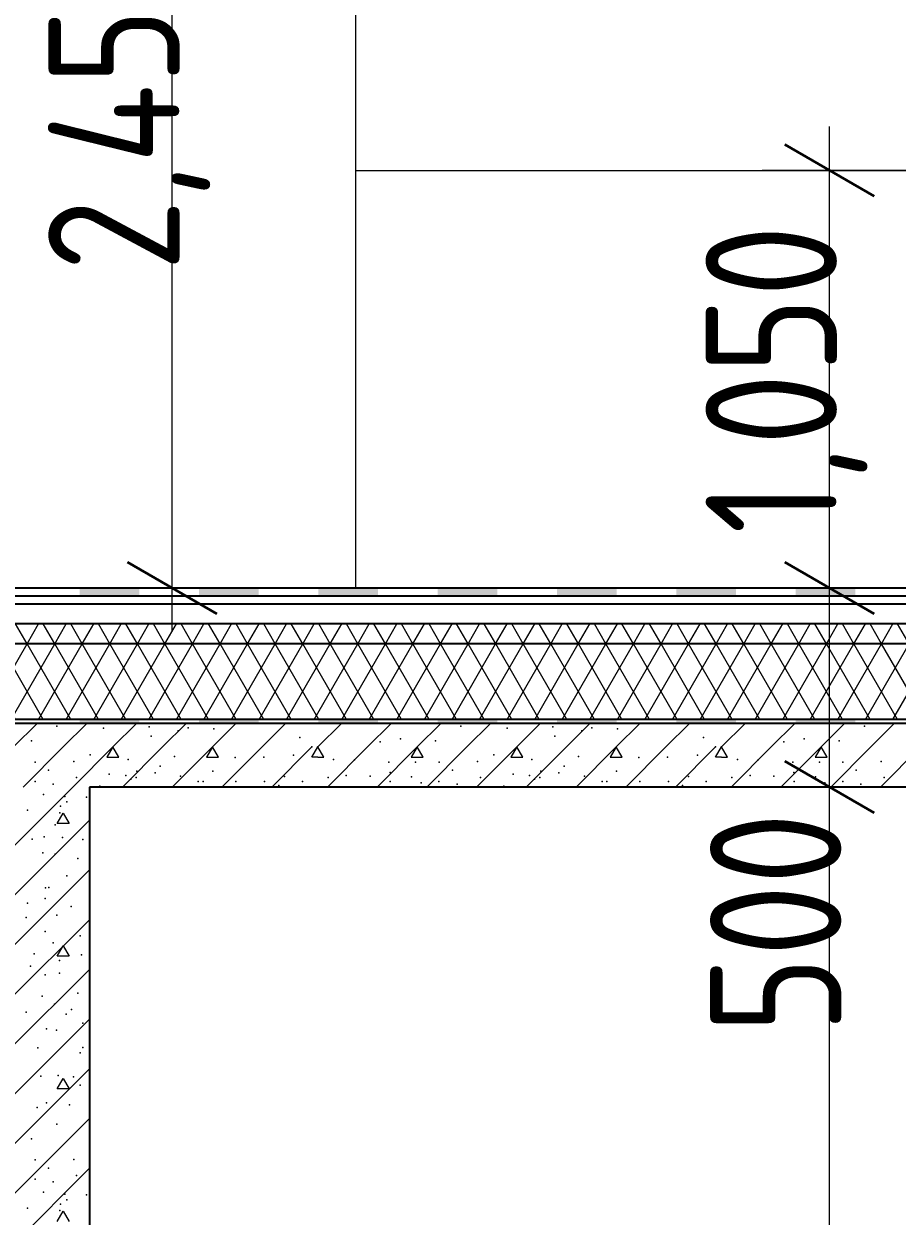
# Model space of a CAD drawing. Header units: millimetres. Extents: x 18162 to 7085488, y 72188 to 247925.
# Drawn here: x 4259748 to 4261944, y 152574 to 155571 of the extents above; entities that cross this region are included whole.
import ezdxf

# ---------------------------------------------------------------- set-up
doc = ezdxf.new("R2010")
doc.units = ezdxf.units.MM
doc.header["$MEASUREMENT"] = 0
doc.layers.add('Structural - Bearing', color=7, linetype='Continuous')
doc.styles.add('GENERATED_STYLE_3', font='', dxfattribs={"width": 0.8})
doc.styles.get('GENERATED_STYLE_3').set_extended_font_data('ISOCPEUR MON')
doc.dimstyles.new('GENERATED_STYLE__13', dxfattribs={"dimtxt": 330.000007, "dimasz": 171, "dimexe": 0.18, "dimexo": 0.0625, "dimgap": 0, "dimtad": 1, "dimdec": 0, "dimzin": 0, "dimdsep": 46, "dimtxsty": 'GENERATED_STYLE_3', "dimblk": 'ARROWHEAD_2', "dimblk1": 'ARROWHEAD_2', "dimblk2": 'ARROWHEAD_2', "dimcen": 0.09, "dimse1": 1, "dimse2": 1, "dimclrd": 13, "dimclre": 13, "dimclrt": 13, "dimadec": 0, "dimazin": 0, "dimtfac": 1, "dimtdec": 4, "dimtmove": 0, "dimatfit": 3, "dimfxl": 1, "dimtolj": 1, "dimtzin": 0, "dimarcsym": 0})
doc.dimstyles.new('GENERATED_STYLE__14', dxfattribs={"dimtxt": 330.000007, "dimasz": 171, "dimexe": 0.18, "dimexo": 150, "dimgap": 0, "dimtad": 1, "dimdec": 0, "dimzin": 0, "dimdsep": 46, "dimtxsty": 'GENERATED_STYLE_3', "dimblk": 'ARROWHEAD_2', "dimblk1": 'ARROWHEAD_2', "dimblk2": 'ARROWHEAD_2', "dimcen": 0.09, "dimse1": 1, "dimse2": 1, "dimclrd": 13, "dimclre": 13, "dimclrt": 13, "dimadec": 0, "dimazin": 0, "dimtfac": 1, "dimtdec": 4, "dimtmove": 0, "dimatfit": 3, "dimfxl": 1, "dimtolj": 1, "dimtzin": 0, "dimarcsym": 0})
pattern_1 = [(0, (4294986.6, 104752.7), (0, 1169.134), [73.125, -601.875]), (0, (4295324.1, 105337.3), (0, 1169.134), [73.125, -601.875]), (60, (4294986.6, 104752.7), (-1012.5, 584.567), [73.125, -601.875]), (60, (4295661.6, 104752.7), (-1012.5, 584.567), [73.125, -601.875]), (120, (4295059.7, 104752.7), (1012.5, 584.567), [73.125, -601.875]), (120, (4295734.7, 104752.7), (1012.5, 584.567), [73.125, -601.875]), (0, (4294986.58, 104865.2), (0, 225), [0, -225, 0, -337.5]), (45, (4295099.08, 104865.2), (-159.099, 159.099), [0, -168.75, 0, -281.25])]
pattern_2 = [(60, (4294986.58, 104752.706), (-51.961524, 30), []), (120, (4294986.58, 104752.706), (51.961524, 30), [])]

# ---------------------------------------------------------------- blocks, each defined once
blk = doc.blocks.new('*X1444', base_point=(4294986.6, 104752.7))
at = {"layer": 'Structural - Bearing', "color": 7, "linetype": 'Continuous', "lineweight": 9}
for p, q in [((4259713.1, 153494.3), (4259871.5, 153652.7)), ((4259713.1, 153369.3), (4259913.1, 153569.3)), ((4259832.2, 153560.8), (4259847.3, 153586.8)), ((4259847.3, 153586.8), (4259862.2, 153560.8)), ((4259862.2, 153560.8), (4259832.2, 153560.8)), ((4259713.1, 153244.3), (4259913.1, 153444.3)), ((4259713.1, 153119.3), (4259913.1, 153319.3)), ((4259832.2, 153227.5), (4259847.3, 153253.5)), ((4259847.3, 153253.5), (4259862.2, 153227.5)), ((4259862.2, 153227.5), (4259832.2, 153227.5)), ((4259713.1, 152994.3), (4259913.1, 153194.3)), ((4259713.1, 152869.3), (4259913.1, 153069.3)), ((4259722.3, 152753.5), (4259913.1, 152944.3)), ((4259832.2, 152894.2), (4259847.3, 152920.2)), ((4259847.3, 152920.2), (4259862.2, 152894.1)), ((4259862.2, 152894.1), (4259832.2, 152894.2)), ((4259847.3, 152753.5), (4259913.1, 152819.3)), ((4259713.1, 152619.3), (4259847.3, 152753.5)), ((4259713.1, 152494.3), (4259913.1, 152694.3)), ((4259832.2, 152560.8), (4259847.3, 152586.8)), ((4259847.3, 152586.8), (4259862.2, 152560.8))]:
    blk.add_line(p, q, dxfattribs=at)
for p in [(4259797.8, 153634.2), (4259851.7, 153629), (4259905.8, 153627.5), (4259840.9, 153604.3), (4259856.8, 153615.5), (4259758, 153594.3), (4259839, 153587.9), (4259827, 153558), (4259769.1, 153521.9), (4259799.1, 153527.3), (4259845.5, 153526.1), (4259896.5, 153520.6), (4259795.9, 153487.3), (4259827, 153483.8), (4259884.4, 153472.8), (4259856.5, 153429.9), (4259802.5, 153399.5), (4259811.6, 153400.3), (4259758, 153361.2), (4259801.7, 153372.8), (4259831.2, 153330.3), (4259867.2, 153352.4), (4259754.5, 153324.7), (4259801.7, 153289.3), (4259890.3, 153278.9), (4259822.3, 153260.8), (4259774.2, 153233.4), (4259837.7, 153217), (4259893.5, 153230.9), (4259765.2, 153202.5), (4259801.7, 153180.9), (4259838.2, 153185.2), (4259794.2, 153127.3), (4259884.1, 153134.6), (4259754.3, 153086.7), (4259825.5, 153106.7), (4259868, 153093.3), (4259854.5, 153081.8), (4259896.5, 153059.5), (4259805.4, 153044.8), (4259830.7, 153041.4), (4259783.5, 152997.4), (4259896.5, 152997.7), (4259890.4, 152984.6), (4259791.5, 152925.9), (4259835, 152927.7), (4259873.4, 152924.4), (4259890.1, 152903.7), (4259782.2, 152847.1), (4259805.6, 152859.2), (4259863.1, 152853.5), (4259831.7, 152805.4), (4259767.8, 152768.5), (4259777.2, 152715.3), (4259873.8, 152716.6), (4259776.8, 152666.7), (4259810.7, 152694.7), (4259881.1, 152676.4), (4259822.3, 152660), (4259797.8, 152634.2), (4259851.7, 152629), (4259856.8, 152615.4), (4259905.8, 152627.5), (4259758, 152594.3), (4259839, 152587.9), (4259840.9, 152604.3)]:
    blk.add_point(p, dxfattribs=at)
blk = doc.blocks.new('*X1469', base_point=(4294986.6, 104752.7))
at = {"layer": 'Structural - Bearing', "linetype": 'Continuous', "lineweight": 9}
for points in [[(4260039, 154152.7), (4259889, 154152.7), (4259889, 154132.7), (4260039, 154132.7)], [(4260339, 154152.7), (4260189, 154152.7), (4260189, 154132.7), (4260339, 154132.7)], [(4260639, 154152.7), (4260489, 154152.7), (4260489, 154132.7), (4260639, 154132.7)], [(4260939, 154152.7), (4260789, 154152.7), (4260789, 154132.7), (4260939, 154132.7)], [(4261239, 154152.7), (4261089, 154152.7), (4261089, 154132.7), (4261239, 154132.7)], [(4261539, 154152.7), (4261389, 154152.7), (4261389, 154132.7), (4261539, 154132.7)], [(4261839, 154152.7), (4261689, 154152.7), (4261689, 154132.7), (4261839, 154132.7)]]:
    blk.add_hatch(color=7, dxfattribs=at).paths.add_polyline_path(points)
blk = doc.blocks.new('*X1470', base_point=(4294986.6, 104752.7))
at = {"layer": 'Structural - Bearing', "linetype": 'Continuous', "lineweight": 9}
for points in [[(4260039, 153822.7), (4259889, 153822.7), (4259889, 153812.7), (4260039, 153812.7)], [(4260339, 153822.7), (4260189, 153822.7), (4260189, 153812.7), (4260339, 153812.7)], [(4260639, 153822.7), (4260489, 153822.7), (4260489, 153812.7), (4260639, 153812.7)], [(4260939, 153822.7), (4260789, 153822.7), (4260789, 153812.7), (4260939, 153812.7)], [(4261239, 153822.7), (4261089, 153822.7), (4261089, 153812.7), (4261239, 153812.7)], [(4261539, 153822.7), (4261389, 153822.7), (4261389, 153812.7), (4261539, 153812.7)], [(4261839, 153822.7), (4261689, 153822.7), (4261689, 153812.7), (4261839, 153812.7)]]:
    blk.add_hatch(color=7, dxfattribs=at).paths.add_polyline_path(points)
blk = doc.blocks.new('*X1471', base_point=(4294986.6, 104752.7))
at = {"layer": 'Structural - Bearing', "color": 7, "linetype": 'Continuous', "lineweight": 9}
for p, q in [((4259722.3, 153753.5), (4259781.5, 153812.7)), ((4259847.3, 153753.5), (4259906.5, 153812.7)), ((4259972.3, 153753.5), (4260031.5, 153812.7)), ((4260097.3, 153753.5), (4260156.5, 153812.7)), ((4260222.3, 153753.5), (4260281.5, 153812.7)), ((4260347.3, 153753.5), (4260406.5, 153812.7)), ((4260487.4, 153753.5), (4260546.6, 153812.7)), ((4260612.4, 153753.5), (4260671.6, 153812.7)), ((4260737.4, 153753.5), (4260796.6, 153812.7)), ((4260862.4, 153753.5), (4260921.6, 153812.7)), ((4260987.4, 153753.5), (4261046.6, 153812.7)), ((4261112.4, 153753.5), (4261171.6, 153812.7)), ((4261237.4, 153753.5), (4261296.6, 153812.7)), ((4261362.4, 153753.5), (4261421.6, 153812.7)), ((4261502.5, 153753.5), (4261561.7, 153812.7)), ((4261627.5, 153753.5), (4261686.7, 153812.7)), ((4261752.5, 153753.5), (4261811.7, 153812.7)), ((4261877.5, 153753.5), (4261936.7, 153812.7)), ((4259746.5, 153652.7), (4259847.3, 153753.5)), ((4259871.5, 153652.7), (4259972.3, 153753.5)), ((4259972.3, 153753.5), (4259957.4, 153727.5)), ((4259987.4, 153727.5), (4259972.3, 153753.5)), ((4259996.5, 153652.7), (4260097.3, 153753.5)), ((4260121.5, 153652.7), (4260222.3, 153753.5)), ((4260222.3, 153753.5), (4260207.4, 153727.5)), ((4260237.4, 153727.5), (4260222.3, 153753.5)), ((4260246.5, 153652.7), (4260347.3, 153753.5)), ((4260371.5, 153652.7), (4260472.3, 153753.5)), ((4260472.3, 153727.5), (4260487.4, 153753.5)), ((4260502.5, 153727.5), (4260487.4, 153753.5)), ((4260511.6, 153652.7), (4260612.4, 153753.5)), ((4260636.6, 153652.7), (4260737.4, 153753.5)), ((4260737.4, 153753.5), (4260722.5, 153727.5)), ((4260752.5, 153727.5), (4260737.4, 153753.5)), ((4260761.6, 153652.7), (4260862.4, 153753.5)), ((4260886.6, 153652.7), (4260987.4, 153753.5)), ((4260987.4, 153753.5), (4260972.5, 153727.5)), ((4261002.5, 153727.5), (4260987.4, 153753.5)), ((4261011.6, 153652.7), (4261112.4, 153753.5)), ((4261136.6, 153652.7), (4261237.4, 153753.5)), ((4261237.4, 153753.5), (4261222.5, 153727.5)), ((4261252.5, 153727.5), (4261237.4, 153753.5)), ((4261261.6, 153652.7), (4261362.4, 153753.5)), ((4261386.6, 153652.7), (4261487.4, 153753.5)), ((4261487.4, 153727.5), (4261502.5, 153753.5)), ((4261517.7, 153727.5), (4261502.5, 153753.5)), ((4261526.8, 153652.7), (4261627.5, 153753.5)), ((4261651.8, 153652.7), (4261752.5, 153753.5)), ((4261752.5, 153753.5), (4261737.6, 153727.5)), ((4261767.7, 153727.5), (4261752.5, 153753.5)), ((4261776.8, 153652.7), (4261877.5, 153753.5)), ((4261901.8, 153652.7), (4262002.5, 153753.5)), ((4259957.4, 153727.5), (4259987.4, 153727.5)), ((4260207.4, 153727.5), (4260237.4, 153727.5)), ((4260487.4, 153727.5), (4260472.3, 153727.5)), ((4260487.4, 153727.5), (4260502.5, 153727.5)), ((4260722.5, 153727.5), (4260752.5, 153727.5)), ((4260972.5, 153727.5), (4261002.5, 153727.5)), ((4261222.5, 153727.5), (4261252.5, 153727.5)), ((4261502.5, 153727.5), (4261487.4, 153727.5)), ((4261502.5, 153727.5), (4261517.7, 153727.5)), ((4261737.6, 153727.5), (4261767.7, 153727.5))]:
    blk.add_line(p, q, dxfattribs=at)
for p in [(4259831.7, 153805.4), (4259948.3, 153800.7), (4260063.5, 153803.9), (4260068.1, 153780.7), (4260136, 153793.6), (4260161.4, 153801.5), (4260225.7, 153799.2), (4260442.2, 153777), (4260846.8, 153805.4), (4260963.4, 153800.7), (4261078.6, 153803.9), (4261083.2, 153780.7), (4261151.1, 153793.6), (4261176.5, 153801.5), (4261240.8, 153799.2), (4261457.3, 153777), (4261861.9, 153805.4), (4259767.8, 153768.5), (4260472.3, 153753.5), (4260472.3, 153753.5), (4260472.3, 153753.5), (4260487.4, 153753.5), (4260487.4, 153753.5), (4260487.4, 153753.5), (4260643.8, 153766), (4260695.3, 153773.7), (4260782.9, 153768.5), (4261487.4, 153753.5), (4261487.4, 153753.5), (4261487.4, 153753.5), (4261502.5, 153753.5), (4261502.5, 153753.5), (4261502.5, 153753.5), (4261658.9, 153766), (4261710.4, 153773.7), (4261798, 153768.5), (4259873.8, 153716.7), (4259915.1, 153733.4), (4260010.4, 153721.8), (4260127.5, 153729.5), (4260279.5, 153726.9), (4260351.7, 153728.1), (4260426.6, 153732.6), (4260527.1, 153721.8), (4260579.6, 153720.7), (4260888.9, 153716.7), (4260930.2, 153733.4), (4261025.5, 153721.8), (4261142.7, 153729.5), (4261294.6, 153726.9), (4261366.8, 153728.1), (4261441.7, 153732.6), (4261542.2, 153721.8), (4261594.8, 153720.7), (4261904, 153716.7), (4259777.2, 153715.4), (4259810.7, 153694.8), (4260032.5, 153692.4), (4260078.5, 153688.3), (4260091.4, 153705.1), (4260223.5, 153692.8), (4260666.1, 153715.4), (4260669.1, 153689.3), (4260733.1, 153715.4), (4260792.3, 153715.4), (4260825.8, 153694.8), (4261047.7, 153692.4), (4261093.7, 153688.3), (4261106.5, 153705.1), (4261238.6, 153692.8), (4261681.3, 153715.4), (4261684.2, 153689.3), (4261748.2, 153715.4), (4261807.5, 153715.4), (4261840.9, 153694.8), (4259776.8, 153666.7), (4259822.3, 153660), (4259881.1, 153676.4), (4259963.3, 153685), (4260004.7, 153681.6), (4260017.1, 153672.3), (4260030.5, 153676.4), (4260142.5, 153680.2), (4260186.9, 153666.7), (4260198.9, 153666.9), (4260281.6, 153666.7), (4260353.7, 153666.7), (4260389.5, 153656.9), (4260403.9, 153679), (4260448.7, 153666.7), (4260513.1, 153676.3), (4260558.8, 153681.5), (4260618.8, 153679.6), (4260669.6, 153666.7), (4260723.2, 153678.4), (4260747, 153663.5), (4260791.9, 153666.7), (4260837.4, 153660), (4260896.2, 153676.4), (4260978.4, 153685), (4261019.9, 153681.6), (4261032.2, 153672.3), (4261045.6, 153676.4), (4261157.6, 153680.2), (4261202, 153666.7), (4261214, 153666.9), (4261296.7, 153666.7), (4261368.8, 153666.7), (4261404.6, 153656.9), (4261419, 153679), (4261463.8, 153666.7), (4261528.2, 153676.3), (4261573.9, 153681.5), (4261633.9, 153679.6), (4261684.7, 153666.7), (4261738.3, 153678.4), (4261762.1, 153663.5), (4261807, 153666.7), (4261852.5, 153660), (4261911.3, 153676.4), (4259939.6, 153655.2), (4260954.7, 153655.2)]:
    blk.add_point(p, dxfattribs=at)
blk = doc.blocks.new('*D1765', base_point=(4294986.6, 104752.7))
at = {"color": 12, "linetype": 'Continuous', "lineweight": 35}
for p, q in [((4261661.1, 153717.7), (4261886.1, 153587.8)), ((4261661.1, 149817.7), (4261886.1, 149687.8))]:
    blk.add_line(p, q, dxfattribs=at)
at = {"color": 13, "linetype": 'Continuous', "lineweight": 13}
for p, q in [((4261942.3, 153652.7), (4261604.8, 153652.7)), ((4261773.6, 149752.7), (4261773.6, 153652.7)), ((4261942.3, 149752.7), (4261604.8, 149752.7))]:
    blk.add_line(p, q, dxfattribs=at)
at = {"color": 13, "lineweight": 13, "char_height": 330, "attachment_point": 7, "rotation": 90, "style": 'GENERATED_STYLE_3'}
for s, insert in [('\\A1;{\\pql;\\fISOCPEUR MON|b0|i0|c0|p0;\\W0.800000;500}', (4261803.4, 153034.4)), ('\\A1;{\\pql;\\fISOCPEUR MON|b0|i0|c0|p0;\\W0.800000;3,900}', (4261869.2, 151011.1))]:
    blk.add_mtext(s, dxfattribs=dict(at, insert=insert))
blk = doc.blocks.new('ARROWHEAD_2')
at = {"color": 0, "linetype": 'Continuous', "lineweight": 0}
for p, q in [((-0.378, -0.655), (0.378, 0.655)), ((0, 0), (-1, 0))]:
    blk.add_line(p, q, dxfattribs=at)
blk = doc.blocks.new('*D1766', base_point=(4294986.6, 104752.7))
at = {"color": 12, "linetype": 'Continuous', "lineweight": 35}
for p, q in [((4261661.1, 154217.7), (4261886.1, 154087.8)), ((4261661.1, 153717.7), (4261886.1, 153587.8))]:
    blk.add_line(p, q, dxfattribs=at)
at = {"color": 13, "linetype": 'Continuous', "lineweight": 13}
for p, q in [((4261942.3, 154152.7), (4261604.8, 154152.7)), ((4261773.6, 153652.7), (4261773.6, 154152.7)), ((4261942.3, 153652.7), (4261604.8, 153652.7))]:
    blk.add_line(p, q, dxfattribs=at)
blk = doc.blocks.new('*D1767', base_point=(4294986.6, 104752.7))
at = {"color": 13, "linetype": 'Continuous', "lineweight": 13}
for p, q in [((4261773.6, 155202.7), (4261773.6, 155312.7)), ((4263363.1, 155202.7), (4261604.8, 155202.7)), ((4261773.6, 154152.7), (4261773.6, 155202.7)), ((4261942.3, 154152.7), (4261604.8, 154152.7))]:
    blk.add_line(p, q, dxfattribs=at)
at = {"color": 12, "linetype": 'Continuous', "lineweight": 35}
for p, q in [((4261886.1, 155137.8), (4261661.1, 155267.7)), ((4261661.1, 154217.7), (4261886.1, 154087.8))]:
    blk.add_line(p, q, dxfattribs=at)
at = {"color": 13, "lineweight": 13, "insert": (4261869.2, 154289.1), "char_height": 330, "attachment_point": 7, "rotation": 90, "style": 'GENERATED_STYLE_3'}
blk.add_mtext('\\A1;{\\pql;\\fISOCPEUR MON|b0|i0|c0|p0;\\W0.800000;1,050}', dxfattribs=at)
blk = doc.blocks.new('*D1768', base_point=(4294986.6, 104752.7))
at = {"color": 13, "linetype": 'Continuous', "lineweight": 13}
for p, q in [((4260121.2, 156602.7), (4260121.2, 156712.7)), ((4260289.9, 156602.7), (4259952.4, 156602.7)), ((4260121.2, 154152.7), (4260121.2, 156602.7)), ((4260289.9, 154152.7), (4259952.4, 154152.7)), ((4260121.2, 154042.7), (4260121.2, 154152.7))]:
    blk.add_line(p, q, dxfattribs=at)
at = {"color": 12, "linetype": 'Continuous', "lineweight": 35}
for p, q in [((4260233.7, 156537.8), (4260008.7, 156667.7)), ((4260008.7, 154217.7), (4260233.7, 154087.8))]:
    blk.add_line(p, q, dxfattribs=at)
at = {"color": 13, "lineweight": 13, "insert": (4260216.9, 154949.6), "char_height": 330, "attachment_point": 7, "rotation": 90, "style": 'GENERATED_STYLE_3'}
blk.add_mtext('\\A1;{\\pql;\\fISOCPEUR MON|b0|i0|c0|p0;\\W0.800000;2,450}', dxfattribs=at)

msp = doc.modelspace()

# ---------------------------------------------------------------- hatches: boundary and pattern name
at = {"layer": 'Structural - Bearing', "linetype": 'Continuous', "lineweight": 9}
h = msp.add_hatch(dxfattribs=at)
h.set_pattern_fill('Lightweight_Concrete_0003', style=0, pattern_type=2)
h.set_pattern_definition(pattern_1)
h.paths.add_polyline_path([(4257213.1, 154112.7), (4263513.1, 154112.7), (4263513.1, 154132.7), (4257213.1, 154132.7)])
h = msp.add_hatch(dxfattribs=at)
h.set_pattern_fill('Lightweight_Concrete_0003', style=0, pattern_type=2)
h.set_pattern_definition(pattern_1)
h.paths.add_polyline_path([(4257213.1, 154062.7), (4263513.1, 154062.7), (4263513.1, 154112.7), (4257213.1, 154112.7)])
h = msp.add_hatch(dxfattribs=at)
h.set_pattern_fill('Batt_Insulation_0003', style=0, pattern_type=2)
h.set_pattern_definition(pattern_2)
h.paths.add_polyline_path([(4257213.1, 154012.7), (4263513.1, 154012.7), (4263513.1, 154062.7), (4257213.1, 154062.7)])
h = msp.add_hatch(dxfattribs=at)
h.set_pattern_fill('Batt_Insulation_0003', style=0, pattern_type=2)
h.set_pattern_definition(pattern_2)
h.paths.add_polyline_path([(4257213.1, 153822.7), (4263513.1, 153822.7), (4263513.1, 154012.7), (4257213.1, 154012.7)])

# ---------------------------------------------------------------- linework, layer by layer
at = {"layer": 'Structural - Bearing', "color": 7, "linetype": 'Continuous', "lineweight": 9}
for p, q in [((4260583.3, 154152.7), (4260583.3, 156602.7)), ((4260583.3, 155202.7), (4262642.7, 155202.7))]:
    msp.add_line(p, q, dxfattribs=at)
at = {"layer": 'Structural - Bearing', "color": 7, "linetype": 'Continuous', "lineweight": 25}
for p, q in [((4263513.1, 154152.7), (4257213.1, 154152.7)), ((4263513.1, 154132.7), (4257213.1, 154132.7)), ((4263513.1, 154112.7), (4257213.1, 154112.7)), ((4263513.1, 154062.7), (4257213.1, 154062.7)), ((4263513.1, 154012.7), (4257213.1, 154012.7)), ((4263513.1, 153822.7), (4257213.1, 153822.7)), ((4263513.1, 153812.7), (4257213.1, 153812.7)), ((4259913.1, 153652.7), (4259913.1, 149752.7)), ((4263513.1, 153652.7), (4259913.1, 153652.7))]:
    msp.add_line(p, q, dxfattribs=at)

# ---------------------------------------------------------------- block references
at = {"layer": 'Structural - Bearing', "lineweight": 0}
for name in ['*X1469', '*X1471', '*X1470', '*X1444']:
    msp.add_blockref(name, (4294986.6, 104752.7), dxfattribs=at)

# ---------------------------------------------------------------- dimensions: what is measured, and where the dimension line sits
at = {"color": 13, "linetype": 'Continuous', "lineweight": 13}
for base, p1, p2, dimstyle, picture, middle in [((4260121.2, 156602.7), (4260363.1, 154152.7), (4260583.3, 156602.7), 'GENERATED_STYLE__13', '*D1768', (4259890.2, 155502.4)), ((4261773.6, 155202.7), (4260363.1, 154152.7), (4263513.1, 155202.7), 'GENERATED_STYLE__14', '*D1767', (4261542.6, 154841.9)), ((4261773.6, 154152.7), (4259913.1, 153652.7), (4260363.1, 154152.7), 'GENERATED_STYLE__13', '*D1766', (4261542.6, 153411.1)), ((4261773.6, 153652.7), (4263513.1, 149752.7), (4259913.1, 153652.7), 'GENERATED_STYLE__13', '*D1765', (4261542.6, 151563.9))]:
    dim = msp.add_linear_dim(base=base, p1=p1, p2=p2, angle=90, dimstyle=dimstyle, dxfattribs=at)
    dim.commit()
    dim.dimension.update_dxf_attribs({"geometry": picture, "text_midpoint": middle, "dimtype": 160, "text_rotation": 90})

doc.saveas('drawing.dxf')
